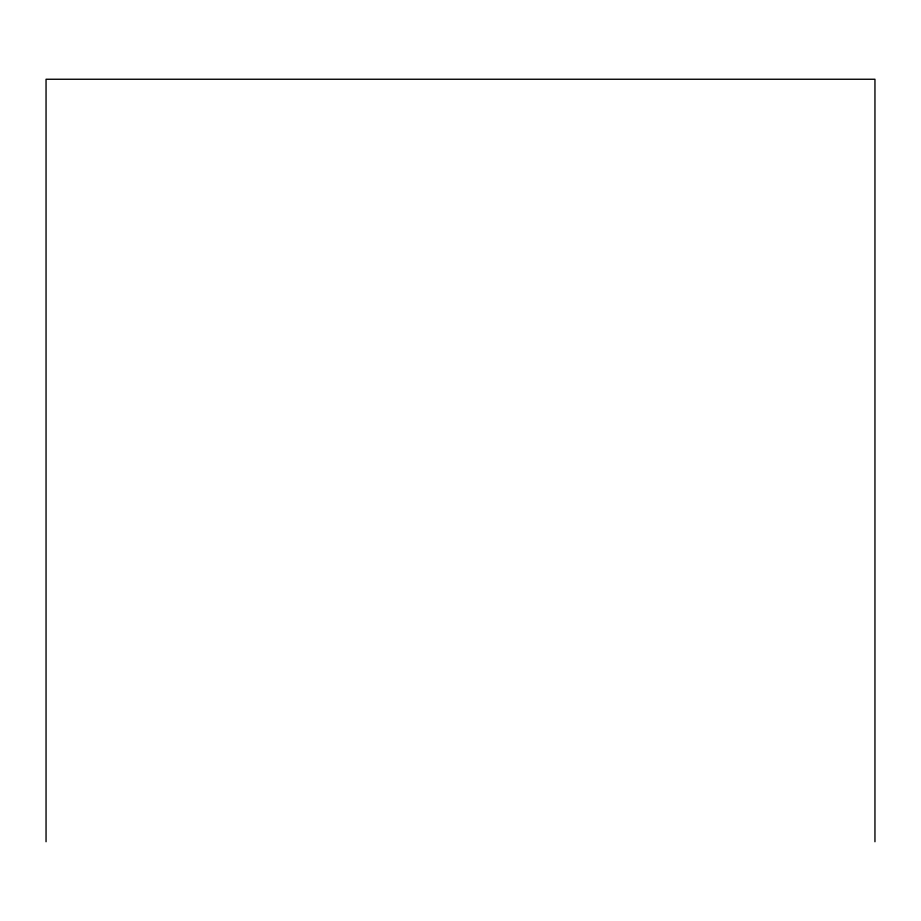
<?xml version="1.0" encoding="UTF-8"?>
<svg xmlns="http://www.w3.org/2000/svg" width="921" height="921" viewBox="0 0 921 921"><rect width="100%" height="100%" fill="white"/><g stroke="black" fill="none" stroke-linecap="round" stroke-linejoin="round"><path stroke-width="1.38" d="M874.95 841.748L874.95 79.252L46.05 79.252L46.05 841.748"/></g></svg>
